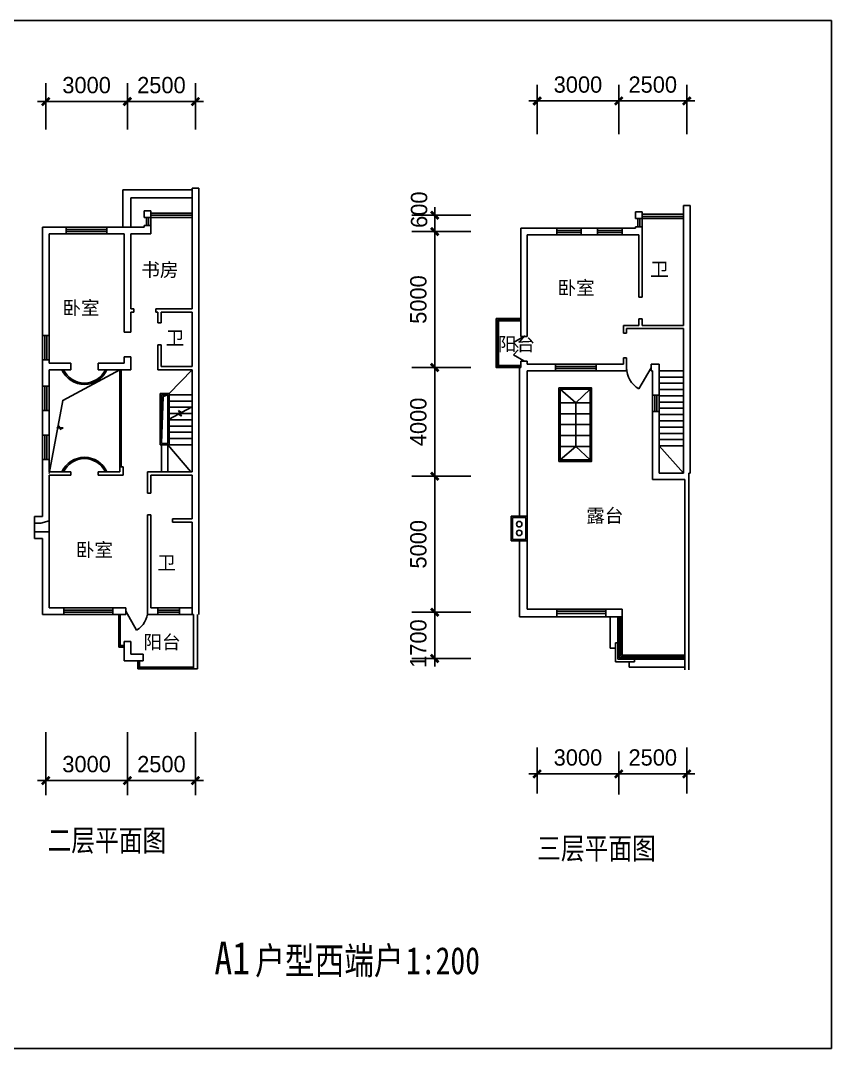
# Model space of a CAD drawing. Extents: x -295429 to -173791, y -143327 to -40994.
# Drawn here: x -266496 to -236693, y -142894 to -105094 of the extents above; entities that cross this region are included whole.
import ezdxf
from ezdxf.enums import TextEntityAlignment as Align

# ---------------------------------------------------------------- set-up
doc = ezdxf.new("R2010")
doc.units = 0
doc.header["$LTSCALE"] = 1000
doc.header["$MEASUREMENT"] = 0
doc.header["$PDMODE"] = 2
doc.layers.get('0').update_dxf_attribs({"linetype": 'CONTINUOUS'})
doc.layers.get('DEFPOINTS').update_dxf_attribs({"linetype": 'CONTINUOUS'})
for name, color, linetype in [('AXIS', 3, 'CONTINUOUS'), ('PLN-TEXT', 7, 'CONTINUOUS'), ('PUB_DIM', 3, 'CONTINUOUS'), ('PUB_TITLE', 4, 'CONTINUOUS'), ('STAIR', 4, 'CONTINUOUS'), ('WALL', 255, 'CONTINUOUS'), ('WINDOW', 2, 'CONTINUOUS'), ('WINDOW_TEXT', 7, 'CONTINUOUS')]:
    doc.layers.add(name, color=color, linetype=linetype)
doc.styles.add('-宋体', font='', dxfattribs={"width": 0.8})
doc.styles.add('_HZTXT', font='')
doc.styles.add('DIM_FONT', font='rt.shx', dxfattribs={"width": 0.8, "bigfont": 'jd.shx'})
doc.styles.add('SIMPLEX', font='SIMPLEX.SHX')
doc.styles.get("Standard").update_dxf_attribs({"font": 'rt.shx', "bigfont": 'bigfont.shx'})
doc.styles.get('-宋体').set_extended_font_data('SimSun')
doc.styles.get('_HZTXT').set_extended_font_data('SimSun')
doc.dimstyles.new('AXIS200', dxfattribs={"dimscale": 2, "dimtxt": 300, "dimasz": 1, "dimexe": 250, "dimexo": 300, "dimgap": 150, "dimtad": 1, "dimdec": 0, "dimzin": 0, "dimdsep": 46, "dimtxsty": 'DIM_FONT', "dimblk": '_DIMX', "dimblk1": '_DIMX', "dimblk2": '_DIMX', "dimcen": 0.09, "dimdle": 30, "dimse1": 1, "dimse2": 1, "dimclrd": 256, "dimclre": 256, "dimclrt": 7, "dimadec": 0, "dimazin": 0, "dimtfac": 1, "dimtdec": 0, "dimtix": 1, "dimtmove": 2, "dimatfit": 3, "dimldrblk": '_DIMX', "dimfxl": 1, "dimtolj": 1, "dimtzin": 0, "dimarcsym": 0})

# ---------------------------------------------------------------- blocks, each defined once
blk = doc.blocks.new('M_A1SFU')
blk.add_line((-0.5, 0), (0, -0.866))
blk.add_arc((-0.5, 0), 1, 300, 0)
blk = doc.blocks.new('M_B15SGY')
at = {"linetype": 'Continuous'}
for p, q in [((-0.5, 0.5), (0.5, 0.5)), ((0.5, 0.167), (-0.5, 0.167)), ((0.5, -0.167), (-0.5, -0.167))]:
    blk.add_line(p, q, dxfattribs=at)
blk = doc.blocks.new('_DIMX')
blk.add_line((-150, 0), (150, 0))
at = {"const_width": 50}
blk.add_lwpolyline([(-70, -70), (70, 70)], dxfattribs=at)
blk = doc.blocks.new('*D47')
at = {"layer": 'DEFPOINTS', "color": 0, "transparency": 16777216}
for p in [(-262569, -108071), (-262569, -109071), (-260069, -109071)]:
    blk.add_point(p, dxfattribs=at)
at = {"layer": 'PUB_DIM', "lineweight": -2, "transparency": 16777216}
for p, q in [((-262571, -108071), (-262573, -108071)), ((-260069, -108071), (-262569, -108071)), ((-260067, -108071), (-260065, -108071))]:
    blk.add_line(p, q, dxfattribs=at)
at = {"layer": 'PUB_DIM', "lineweight": -2, "transparency": 16777216, "xscale": 2, "yscale": 2, "zscale": 2}
blk.add_blockref('_DIMX', (-262569, -108071), dxfattribs=at)
at = {"layer": 'PUB_DIM', "lineweight": -2, "transparency": 16777216, "xscale": 2, "yscale": 2, "zscale": 2, "rotation": 180}
blk.add_blockref('_DIMX', (-260069, -108071), dxfattribs=at)
at = {"layer": 'PUB_DIM', "color": 7, "transparency": 16777216, "insert": (-261319, -107471), "char_height": 600, "attachment_point": 5}
blk.add_mtext('\\A1;2500', dxfattribs=at)
blk = doc.blocks.new('*D48')
at = {"layer": 'DEFPOINTS', "color": 0, "transparency": 16777216}
for p in [(-265569, -108071), (-265569, -109071), (-262569, -109071)]:
    blk.add_point(p, dxfattribs=at)
at = {"layer": 'PUB_DIM', "lineweight": -2, "transparency": 16777216}
blk.add_line((-262571, -108071), (-265567, -108071), dxfattribs=at)
at = {"layer": 'PUB_DIM', "lineweight": -2, "transparency": 16777216, "xscale": 2, "yscale": 2, "zscale": 2, "rotation": 180}
blk.add_blockref('_DIMX', (-265569, -108071), dxfattribs=at)
at = {"layer": 'PUB_DIM', "lineweight": -2, "transparency": 16777216, "xscale": 2, "yscale": 2, "zscale": 2}
blk.add_blockref('_DIMX', (-262569, -108071), dxfattribs=at)
at = {"layer": 'PUB_DIM', "color": 7, "transparency": 16777216, "insert": (-264069, -107471), "char_height": 600, "attachment_point": 5}
blk.add_mtext('\\A1;3000', dxfattribs=at)
blk = doc.blocks.new('*D54')
at = {"layer": 'DEFPOINTS', "color": 0, "transparency": 16777216}
for p in [(-265569, -132042), (-262569, -132042), (-262569, -133042)]:
    blk.add_point(p, dxfattribs=at)
at = {"layer": 'PUB_DIM', "lineweight": -2, "transparency": 16777216}
blk.add_line((-265567, -133042), (-262571, -133042), dxfattribs=at)
at = {"layer": 'PUB_DIM', "lineweight": -2, "transparency": 16777216, "xscale": 2, "yscale": 2, "zscale": 2, "rotation": 180}
blk.add_blockref('_DIMX', (-265569, -133042), dxfattribs=at)
at = {"layer": 'PUB_DIM', "lineweight": -2, "transparency": 16777216, "xscale": 2, "yscale": 2, "zscale": 2}
blk.add_blockref('_DIMX', (-262569, -133042), dxfattribs=at)
at = {"layer": 'PUB_DIM', "color": 7, "transparency": 16777216, "insert": (-264069, -132442), "char_height": 600, "attachment_point": 5}
blk.add_mtext('\\A1;3000', dxfattribs=at)
blk = doc.blocks.new('*D55')
at = {"layer": 'DEFPOINTS', "color": 0, "transparency": 16777216}
for p in [(-262569, -132042), (-260069, -132042), (-260069, -133042)]:
    blk.add_point(p, dxfattribs=at)
at = {"layer": 'PUB_DIM', "lineweight": -2, "transparency": 16777216}
for p, q in [((-262571, -133042), (-262573, -133042)), ((-262569, -133042), (-260069, -133042)), ((-260067, -133042), (-260065, -133042))]:
    blk.add_line(p, q, dxfattribs=at)
at = {"layer": 'PUB_DIM', "lineweight": -2, "transparency": 16777216, "xscale": 2, "yscale": 2, "zscale": 2}
blk.add_blockref('_DIMX', (-262569, -133042), dxfattribs=at)
at = {"layer": 'PUB_DIM', "lineweight": -2, "transparency": 16777216, "xscale": 2, "yscale": 2, "zscale": 2, "rotation": 180}
blk.add_blockref('_DIMX', (-260069, -133042), dxfattribs=at)
at = {"layer": 'PUB_DIM', "color": 7, "transparency": 16777216, "insert": (-261319, -132442), "char_height": 600, "attachment_point": 5}
blk.add_mtext('\\A1;2500', dxfattribs=at)
blk = doc.blocks.new('*D74')
at = {"layer": 'DEFPOINTS', "color": 0, "transparency": 16777216}
for p in [(-244510, -108051), (-244510, -109051), (-242010, -109051)]:
    blk.add_point(p, dxfattribs=at)
at = {"layer": 'PUB_DIM', "lineweight": -2, "transparency": 16777216}
for p, q in [((-244512, -108051), (-244514, -108051)), ((-242010, -108051), (-244510, -108051)), ((-242008, -108051), (-242006, -108051))]:
    blk.add_line(p, q, dxfattribs=at)
at = {"layer": 'PUB_DIM', "lineweight": -2, "transparency": 16777216, "xscale": 2, "yscale": 2, "zscale": 2}
blk.add_blockref('_DIMX', (-244510, -108051), dxfattribs=at)
at = {"layer": 'PUB_DIM', "lineweight": -2, "transparency": 16777216, "xscale": 2, "yscale": 2, "zscale": 2, "rotation": 180}
blk.add_blockref('_DIMX', (-242010, -108051), dxfattribs=at)
at = {"layer": 'PUB_DIM', "color": 7, "transparency": 16777216, "insert": (-243260, -107451), "char_height": 600, "attachment_point": 5}
blk.add_mtext('\\A1;2500', dxfattribs=at)
blk = doc.blocks.new('*D75')
at = {"layer": 'DEFPOINTS', "color": 0, "transparency": 16777216}
for p in [(-247510, -108051), (-247510, -109051), (-244510, -109051)]:
    blk.add_point(p, dxfattribs=at)
at = {"layer": 'PUB_DIM', "lineweight": -2, "transparency": 16777216}
blk.add_line((-244512, -108051), (-247508, -108051), dxfattribs=at)
at = {"layer": 'PUB_DIM', "lineweight": -2, "transparency": 16777216, "xscale": 2, "yscale": 2, "zscale": 2, "rotation": 180}
blk.add_blockref('_DIMX', (-247510, -108051), dxfattribs=at)
at = {"layer": 'PUB_DIM', "lineweight": -2, "transparency": 16777216, "xscale": 2, "yscale": 2, "zscale": 2}
blk.add_blockref('_DIMX', (-244510, -108051), dxfattribs=at)
at = {"layer": 'PUB_DIM', "color": 7, "transparency": 16777216, "insert": (-246010, -107451), "char_height": 600, "attachment_point": 5}
blk.add_mtext('\\A1;3000', dxfattribs=at)
blk = doc.blocks.new('*D76')
at = {"layer": 'DEFPOINTS', "color": 0, "transparency": 16777216}
for p in [(-250274, -112254), (-251274, -112854), (-250274, -112854)]:
    blk.add_point(p, dxfattribs=at)
at = {"layer": 'PUB_DIM', "lineweight": -2, "transparency": 16777216}
for p, q in [((-251274, -112252), (-251274, -112250)), ((-251274, -112254), (-251274, -112854)), ((-251274, -112856), (-251274, -112858))]:
    blk.add_line(p, q, dxfattribs=at)
at = {"layer": 'PUB_DIM', "lineweight": -2, "transparency": 16777216, "xscale": 2, "yscale": 2, "zscale": 2}
for p, rotation in [((-251274, -112254), 270), ((-251274, -112854), 90)]:
    blk.add_blockref('_DIMX', p, dxfattribs=dict(at, rotation=rotation))
at = {"layer": 'PUB_DIM', "color": 7, "transparency": 16777216, "insert": (-251845, -112050), "char_height": 600, "attachment_point": 5, "rotation": 90}
blk.add_mtext('\\A1;600', dxfattribs=at)
blk = doc.blocks.new('*D77')
at = {"layer": 'DEFPOINTS', "color": 0, "transparency": 16777216}
for p in [(-250274, -112854), (-251274, -117854), (-250274, -117854)]:
    blk.add_point(p, dxfattribs=at)
at = {"layer": 'PUB_DIM', "lineweight": -2, "transparency": 16777216}
blk.add_line((-251274, -112856), (-251274, -117852), dxfattribs=at)
at = {"layer": 'PUB_DIM', "lineweight": -2, "transparency": 16777216, "xscale": 2, "yscale": 2, "zscale": 2}
for p, rotation in [((-251274, -112854), 90), ((-251274, -117854), 270)]:
    blk.add_blockref('_DIMX', p, dxfattribs=dict(at, rotation=rotation))
at = {"layer": 'PUB_DIM', "color": 7, "transparency": 16777216, "insert": (-251874, -115354), "char_height": 600, "attachment_point": 5, "rotation": 90}
blk.add_mtext('\\A1;5000', dxfattribs=at)
blk = doc.blocks.new('*D78')
at = {"layer": 'DEFPOINTS', "color": 0, "transparency": 16777216}
for p in [(-250274, -117854), (-251274, -121854), (-250274, -121854)]:
    blk.add_point(p, dxfattribs=at)
at = {"layer": 'PUB_DIM', "lineweight": -2, "transparency": 16777216}
blk.add_line((-251274, -117856), (-251274, -121852), dxfattribs=at)
at = {"layer": 'PUB_DIM', "lineweight": -2, "transparency": 16777216, "xscale": 2, "yscale": 2, "zscale": 2}
for p, rotation in [((-251274, -117854), 90), ((-251274, -121854), 270)]:
    blk.add_blockref('_DIMX', p, dxfattribs=dict(at, rotation=rotation))
at = {"layer": 'PUB_DIM', "color": 7, "transparency": 16777216, "insert": (-251874, -119854), "char_height": 600, "attachment_point": 5, "rotation": 90}
blk.add_mtext('\\A1;4000', dxfattribs=at)
blk = doc.blocks.new('*D79')
at = {"layer": 'DEFPOINTS', "color": 0, "transparency": 16777216}
for p in [(-250274, -121854), (-251274, -126854), (-250274, -126854)]:
    blk.add_point(p, dxfattribs=at)
at = {"layer": 'PUB_DIM', "lineweight": -2, "transparency": 16777216}
blk.add_line((-251274, -121856), (-251274, -126852), dxfattribs=at)
at = {"layer": 'PUB_DIM', "lineweight": -2, "transparency": 16777216, "xscale": 2, "yscale": 2, "zscale": 2}
for p, rotation in [((-251274, -121854), 90), ((-251274, -126854), 270)]:
    blk.add_blockref('_DIMX', p, dxfattribs=dict(at, rotation=rotation))
at = {"layer": 'PUB_DIM', "color": 7, "transparency": 16777216, "insert": (-251874, -124354), "char_height": 600, "attachment_point": 5, "rotation": 90}
blk.add_mtext('\\A1;5000', dxfattribs=at)
blk = doc.blocks.new('*D80')
at = {"layer": 'DEFPOINTS', "color": 0, "transparency": 16777216}
for p in [(-250274, -126854), (-251274, -128554), (-250274, -128554)]:
    blk.add_point(p, dxfattribs=at)
at = {"layer": 'PUB_DIM', "lineweight": -2, "transparency": 16777216}
blk.add_line((-251274, -126856), (-251274, -128552), dxfattribs=at)
at = {"layer": 'PUB_DIM', "lineweight": -2, "transparency": 16777216, "xscale": 2, "yscale": 2, "zscale": 2}
for p, rotation in [((-251274, -126854), 90), ((-251274, -128554), 270)]:
    blk.add_blockref('_DIMX', p, dxfattribs=dict(at, rotation=rotation))
at = {"layer": 'PUB_DIM', "color": 7, "transparency": 16777216, "insert": (-251874, -128005), "char_height": 600, "attachment_point": 5, "rotation": 90}
blk.add_mtext('\\A1;1700', dxfattribs=at)
blk = doc.blocks.new('*D81')
at = {"layer": 'DEFPOINTS', "color": 0, "transparency": 16777216}
for p in [(-247510, -131798), (-244510, -131798), (-244510, -132798)]:
    blk.add_point(p, dxfattribs=at)
at = {"layer": 'PUB_DIM', "lineweight": -2, "transparency": 16777216}
blk.add_line((-247508, -132798), (-244512, -132798), dxfattribs=at)
at = {"layer": 'PUB_DIM', "lineweight": -2, "transparency": 16777216, "xscale": 2, "yscale": 2, "zscale": 2, "rotation": 180}
blk.add_blockref('_DIMX', (-247510, -132798), dxfattribs=at)
at = {"layer": 'PUB_DIM', "lineweight": -2, "transparency": 16777216, "xscale": 2, "yscale": 2, "zscale": 2}
blk.add_blockref('_DIMX', (-244510, -132798), dxfattribs=at)
at = {"layer": 'PUB_DIM', "color": 7, "transparency": 16777216, "insert": (-246010, -132198), "char_height": 600, "attachment_point": 5}
blk.add_mtext('\\A1;3000', dxfattribs=at)
blk = doc.blocks.new('*D82')
at = {"layer": 'DEFPOINTS', "color": 0, "transparency": 16777216}
for p in [(-244510, -131798), (-242010, -131798), (-242010, -132798)]:
    blk.add_point(p, dxfattribs=at)
at = {"layer": 'PUB_DIM', "lineweight": -2, "transparency": 16777216}
for p, q in [((-244512, -132798), (-244514, -132798)), ((-244510, -132798), (-242010, -132798)), ((-242008, -132798), (-242006, -132798))]:
    blk.add_line(p, q, dxfattribs=at)
at = {"layer": 'PUB_DIM', "lineweight": -2, "transparency": 16777216, "xscale": 2, "yscale": 2, "zscale": 2}
blk.add_blockref('_DIMX', (-244510, -132798), dxfattribs=at)
at = {"layer": 'PUB_DIM', "lineweight": -2, "transparency": 16777216, "xscale": 2, "yscale": 2, "zscale": 2, "rotation": 180}
blk.add_blockref('_DIMX', (-242010, -132798), dxfattribs=at)
at = {"layer": 'PUB_DIM', "color": 7, "transparency": 16777216, "insert": (-243260, -132198), "char_height": 600, "attachment_point": 5}
blk.add_mtext('\\A1;2500', dxfattribs=at)
blk = doc.blocks.new('M_A4TRU')
for p, q in [((-0.5, 0), (-0.25, -0.433)), ((0.5, 0), (0.25, -0.433)), ((-0.25, -0.433), (-0.048, -0.231)), ((0.25, -0.433), (0.048, -0.231))]:
    blk.add_line(p, q)
blk = doc.blocks.new('_DBLK')
blk.add_line((-0.5, 0), (0, -0.866))
blk.add_arc((-0.5, 0), 1, 300, 0)
at = {"layer": 'WINDOW_TEXT', "style": 'SIMPLEX', "flags": 9}
blk.add_attdef('A', text='', height=1, dxfattribs=at).set_placement((0, 1.5), align=Align.MIDDLE)

msp = doc.modelspace()

# ---------------------------------------------------------------- linework, layer by layer
for p, q in [((-244389.6, -127024), (-244389.6, -126734)), ((-262449.1, -128395), (-261989.1, -128395))]:
    msp.add_line(p, q)
at = {"layer": 'AXIS'}
for p, q in [((-265569.1, -107395.9), (-265569.1, -109105.1)), ((-262569.1, -107395.9), (-262569.1, -109105.1)), ((-260069.1, -107395.9), (-260069.1, -109105.1)), ((-247509.6, -107456.3), (-247509.6, -109267.7)), ((-244509.6, -107456.3), (-244509.6, -109267.7)), ((-242009.6, -107456.3), (-242009.6, -109267.7)), ((-252119.9, -112254), (-249949.3, -112254)), ((-252119.9, -112854), (-249949.3, -112854)), ((-252119.9, -117854), (-249949.3, -117854)), ((-252119.9, -121854), (-249949.3, -121854)), ((-252119.9, -126854), (-249949.3, -126854)), ((-252119.9, -128554), (-249949.3, -128554)), ((-265569.1, -133582.3), (-265569.1, -131262.7)), ((-262569.1, -133582.3), (-262569.1, -131262.7)), ((-260069.1, -133582.3), (-260069.1, -131262.7)), ((-247509.7, -133520.9), (-247509.7, -131829.3)), ((-242009.7, -133520.9), (-242009.7, -131829.3)), ((-244509.7, -131979.3), (-244509.7, -133553.7))]:
    msp.add_line(p, q, dxfattribs=at)
at = {"layer": 'PUB_TITLE'}
msp.add_lwpolyline([(-290153.3, -142894), (-290153.3, -105094), (-236693.3, -105094), (-236693.3, -142894)], close=True, dxfattribs=at)
at = {"layer": 'STAIR'}
for p, q in [((-262849.1, -121505), (-262849.1, -117935)), ((-262799.1, -121505), (-262799.1, -117935)), ((-261039.1, -118805), (-260189.1, -117935)), ((-248163, -117854), (-248163, -123324)), ((-247873, -117974), (-247873, -126734)), ((-243029.6, -117974), (-242129.6, -117974)), ((-243029.6, -118204), (-242129.6, -118204)), ((-246659.7, -118654), (-246089.7, -119154)), ((-246089.7, -119154), (-245559.7, -118654)), ((-243029.6, -118434), (-242129.6, -118434)), ((-243029.6, -118664), (-242129.6, -118664)), ((-261369.1, -120695), (-261369.1, -118805)), ((-261369.1, -118805), (-261039.1, -118805)), ((-261319.1, -120645), (-261319.1, -118855)), ((-261319.1, -118855), (-261089.1, -118855)), ((-261089.1, -120645), (-261089.1, -118855)), ((-261039.1, -120695), (-261039.1, -118805)), ((-261039.1, -118855), (-260189.1, -118855)), ((-260189.1, -120695), (-260189.1, -118835)), ((-259949.1, -120695), (-259949.1, -118835)), ((-243029.6, -118894), (-242129.6, -118894)), ((-242129.6, -120734), (-242129.6, -118874)), ((-241889.7, -120734), (-241889.7, -118874)), ((-261039.1, -119085), (-260189.1, -119085)), ((-261039.1, -119315), (-260189.1, -119315)), ((-260583.5, -119646.2), (-260694.6, -119433.5)), ((-260694.6, -119433.5), (-260585.9, -119512)), ((-260585.9, -119512), (-260189.1, -119304.8)), ((-246659.7, -119154), (-245559.7, -119154)), ((-246089.7, -119154), (-246089.7, -120754)), ((-243029.6, -119124), (-242129.6, -119124)), ((-243029.6, -119354), (-242129.6, -119354)), ((-261039.1, -119545), (-260636.4, -119545)), ((-261039.1, -119748.8), (-260692.3, -119567.6)), ((-261039.1, -119775), (-260189.1, -119775)), ((-260692.3, -119567.6), (-260583.5, -119646.2)), ((-260636.4, -119545), (-260189.1, -119545)), ((-246659.7, -119554), (-245559.7, -119554)), ((-243029.6, -119584), (-242129.6, -119584)), ((-243029.6, -119814), (-242129.6, -119814)), ((-265047.9, -120011.7), (-265167.9, -120071.7)), ((-265167.9, -120071.7), (-264927.9, -120071.7)), ((-264927.9, -120071.7), (-265047.9, -120131.7)), ((-261039.1, -120005), (-260189.1, -120005)), ((-246659.7, -119954), (-245559.7, -119954)), ((-243029.6, -120044), (-242129.6, -120044)), ((-261039.1, -120235), (-260189.1, -120235)), ((-261039.1, -120465), (-260189.1, -120465)), ((-246659.7, -120354), (-245559.7, -120354)), ((-243029.6, -120274), (-242129.6, -120274)), ((-243029.6, -120504), (-242129.6, -120504)), ((-261369.1, -120695), (-260189.1, -120695)), ((-261319.1, -120645), (-261089.1, -120645)), ((-261319.1, -120695), (-261319.1, -121695)), ((-261089.1, -120695), (-261089.1, -121695)), ((-261089.1, -120695), (-260240, -121695)), ((-246659.7, -121254), (-246089.7, -120754)), ((-246659.7, -120754), (-245559.7, -120754)), ((-246089.7, -120754), (-245559.7, -121254)), ((-243029.6, -120734), (-242129.6, -120734)), ((-243029.6, -120734), (-242129.6, -121734)), ((-248463, -123324), (-248463, -124224)), ((-248463, -123324), (-247873, -123324)), ((-248413, -123374), (-248413, -124174)), ((-248413, -123374), (-247923, -123374)), ((-247923, -123374), (-247923, -124174)), ((-247873, -123324), (-247873, -124224)), ((-248463, -124224), (-247873, -124224)), ((-248413, -124174), (-247923, -124174)), ((-248163, -124224), (-248163, -127024)), ((-247873, -126734), (-246789.6, -126734)), ((-246789.6, -126734), (-244989.6, -126734)), ((-246789.6, -126974), (-246789.6, -126734)), ((-246789.6, -126814), (-244989.6, -126814)), ((-246789.6, -126894), (-244989.6, -126894)), ((-246789.6, -126974), (-246789.6, -127024)), ((-244989.6, -126974), (-244989.6, -126734)), ((-244989.6, -126734), (-244389.6, -126734)), ((-244989.6, -126974), (-244989.6, -127024)), ((-248163, -127024), (-244389.6, -127024)), ((-244829.6, -128174), (-244829.6, -127024)), ((-244539.6, -128584), (-244539.6, -127024)), ((-244489.6, -128534), (-244489.6, -127024)), ((-244439.6, -128484), (-244439.6, -127024)), ((-244389.6, -127974), (-244389.6, -127024)), ((-244629.6, -127974), (-244629.6, -128674)), ((-244629.6, -127974), (-244539.6, -127974)), ((-244389.6, -127974), (-244389.6, -128434)), ((-244629.6, -128174), (-244829.6, -128174)), ((-244439.6, -128484), (-242084.6, -128484)), ((-244389.6, -128434), (-243929.6, -128434)), ((-243929.6, -128434), (-242084.6, -128434)), ((-244629.6, -128674), (-243930.1, -128674)), ((-244539.6, -128584), (-242084.6, -128584)), ((-244489.6, -128534), (-242084.6, -128534)), ((-244129.6, -128673.5), (-244129.6, -128874)), ((-244129.6, -128874), (-242084.6, -128874)), ((-243930.1, -128674), (-243929.6, -128673.5)), ((-243929.6, -128673.5), (-243929.6, -128584)), ((-243929.1, -128614), (-243929.6, -128614.5))]:
    msp.add_line(p, q, dxfattribs=at)
for points in [[(-262849.1, -117935), (-264942.5, -119065.3), (-265449.1, -121755)], [(-261089.1, -118855), (-261255.7, -118919.6), (-261319.1, -120645)]]:
    msp.add_lwpolyline(points, dxfattribs=at)
for points in [[(-246709.7, -118604), (-245509.7, -118604), (-245509.7, -121304), (-246709.7, -121304)], [(-246659.7, -118654), (-245559.7, -118654), (-245559.7, -121254), (-246659.7, -121254)]]:
    msp.add_lwpolyline(points, close=True, dxfattribs=at)
for centre in [(-248168, -123614), (-248168, -123934)]:
    msp.add_circle(centre, 100, dxfattribs=at)
at = {"layer": 'WALL'}
for p, q in [((-260189.1, -111255), (-259949.1, -111255)), ((-260189.1, -115695), (-260189.1, -111255)), ((-259949.1, -126935), (-259949.1, -111255)), ((-261949.1, -112095), (-261709.1, -112095)), ((-261949.1, -112095), (-261949.1, -112335)), ((-261949.1, -112095), (-261949.1, -112335)), ((-261709.1, -112335), (-261709.1, -112095)), ((-243889.6, -112134), (-243889.6, -112374)), ((-243889.6, -112134), (-243889.6, -112374)), ((-243889.6, -112134), (-243649.6, -112134)), ((-243649.6, -112374), (-243649.6, -112134)), ((-242129.6, -116304), (-242129.6, -111894)), ((-242129.6, -111894), (-241889.7, -111894)), ((-242129.6, -112374), (-242129.6, -112134)), ((-242129.6, -112134), (-242129.6, -112374)), ((-241889.7, -116304), (-241889.7, -111894)), ((-241889.7, -112134), (-241889.7, -112374)), ((-241889.7, -112374), (-241889.7, -112134)), ((-261709.1, -112335), (-261949.1, -112335)), ((-261949.1, -112635), (-261949.1, -112695)), ((-261709.1, -112635), (-261949.1, -112635)), ((-261709.1, -112335), (-261709.1, -112335)), ((-261709.1, -112635), (-261709.1, -112935)), ((-260189.1, -115695), (-260189.1, -112335)), ((-259949.1, -115695), (-259949.1, -112335)), ((-243649.6, -112374), (-243889.6, -112374)), ((-243649.6, -112374), (-243649.6, -112374)), ((-265689.1, -112695), (-265689.1, -116675)), ((-264819.1, -112695), (-265689.1, -112695)), ((-265047.9, -112695), (-265689.1, -112695)), ((-265449.1, -112935), (-265449.1, -117695)), ((-264819.1, -112935), (-265449.1, -112935)), ((-264819.1, -112935), (-264819.1, -112695)), ((-261949.1, -112695), (-263319.1, -112695)), ((-263319.1, -112935), (-263319.1, -112695)), ((-262689.1, -112935), (-263319.1, -112935)), ((-262689.1, -116555), (-262689.1, -112935)), ((-262449.1, -115695), (-262449.1, -112935)), ((-262449.1, -112935), (-261709.1, -112935)), ((-248113, -112734), (-248113, -116714)), ((-248113, -112734), (-247471.9, -112734)), ((-247873, -112974), (-247873, -116714)), ((-247873, -112974), (-247389.6, -112974)), ((-247629.6, -112734), (-246789.6, -112734)), ((-247389.6, -112974), (-246789.6, -112974)), ((-246789.6, -112734), (-246789.6, -112974)), ((-245889.6, -112734), (-245889.6, -112974)), ((-245889.6, -112734), (-245289.6, -112734)), ((-245889.6, -112974), (-245289.6, -112974)), ((-245289.6, -112734), (-245289.6, -112974)), ((-244389.6, -112734), (-243889.6, -112734)), ((-244389.6, -112734), (-244389.6, -112974)), ((-244389.6, -112974), (-243770.1, -112974)), ((-243889.6, -112674), (-243889.6, -112734)), ((-243649.6, -112674), (-243889.6, -112674)), ((-243770.1, -112974), (-243770.1, -115264)), ((-243650.1, -112674), (-243650.1, -115264)), ((-243650.1, -115264), (-243770.1, -115264)), ((-262449.1, -115695), (-262329.1, -115695)), ((-262449.1, -115815), (-262329.1, -115815)), ((-262449.1, -116555), (-262449.1, -115815)), ((-262329.1, -115695), (-262329.1, -115815)), ((-261529.1, -115695), (-260189.1, -115695)), ((-261529.1, -115695), (-261529.1, -115815)), ((-261529.1, -115815), (-261449.1, -115815)), ((-261449.1, -116215), (-261449.1, -115815)), ((-261329.1, -115695.5), (-261328.6, -115695)), ((-261329.1, -115815), (-260189.1, -115815)), ((-261329.1, -116215), (-261329.1, -115815)), ((-261329.1, -115815.5), (-261328.6, -115815)), ((-260189.1, -117815), (-260189.1, -115815)), ((-260189.1, -117815), (-260189.1, -115815)), ((-259949.1, -117815), (-259949.1, -115815)), ((-261449.1, -116215), (-261329.1, -116215)), ((-244340.1, -116304), (-243770.1, -116304)), ((-244340.1, -116304), (-244340.1, -116594)), ((-243770.1, -116064), (-243770.1, -116304)), ((-243650.1, -116064), (-243770.1, -116064)), ((-243650.1, -116064), (-243650.1, -116304)), ((-243650.1, -116304), (-242129.6, -116304)), ((-241889.7, -117974), (-241889.7, -116304)), ((-265689.1, -116675), (-265449.1, -116675)), ((-262689.1, -116555), (-262449.1, -116555)), ((-248113, -116714), (-247873, -116714)), ((-244340.1, -116594), (-244220.1, -116594)), ((-244220.1, -116424), (-242129.6, -116424)), ((-244220.1, -116424), (-244220.1, -116594)), ((-242129.6, -117974), (-242129.6, -116424)), ((-261449.1, -117934.5), (-261449.1, -117015)), ((-261449.1, -117015), (-261329.1, -117015)), ((-261329.1, -117814.5), (-261329.1, -117015)), ((-262689.1, -117695), (-262689.1, -117455)), ((-262689.1, -117455), (-262449.1, -117455)), ((-262449.1, -117935), (-262449.1, -117455)), ((-244340.1, -117494), (-244220.1, -117494)), ((-244340.1, -117494), (-244340.1, -117734)), ((-244220.1, -117494), (-244220.1, -117974)), ((-265689.1, -117575), (-265689.1, -118535)), ((-265689.1, -117575), (-265449.1, -117575)), ((-265449.1, -117575), (-265449.1, -117695)), ((-265449.1, -117695), (-264649.1, -117695)), ((-265449.1, -117695), (-265047.9, -117695)), ((-265449.1, -117935), (-265449.1, -118535)), ((-265449.1, -121695), (-265449.1, -117935)), ((-265449.1, -117935), (-264649.1, -117935)), ((-265449.1, -117935), (-265047.9, -117935)), ((-264649.1, -117695), (-264649.1, -117935)), ((-263649.1, -117695), (-262689.1, -117695)), ((-263649.1, -117695), (-263649.1, -117935)), ((-263649.1, -117935), (-262449.1, -117935)), ((-261449.1, -117934.5), (-261448.6, -117935)), ((-261448.6, -117935), (-260189.1, -117935)), ((-261329.1, -117814.5), (-261328.6, -117815)), ((-261328.6, -117815), (-260189.1, -117815)), ((-260189.1, -121695), (-260189.1, -117935)), ((-260189.1, -121695), (-260189.1, -117935)), ((-259949.1, -121695), (-259949.1, -117935)), ((-248113, -117854), (-248113, -117614)), ((-248113, -117614), (-247873, -117614)), ((-247873, -117614), (-247873, -117734)), ((-247873, -117734), (-246839.6, -117734)), ((-246839.6, -117734), (-246839.6, -117974)), ((-245339.6, -117734), (-245339.6, -117974)), ((-245339.6, -117734), (-244340.1, -117734)), ((-244220.1, -117734), (-244220.1, -117974)), ((-243320.1, -117734), (-243320.1, -117974)), ((-243320.1, -117734), (-243029.6, -117734)), ((-243029.6, -118874), (-243029.6, -117734)), ((-247873, -117974), (-246839.6, -117974)), ((-245339.6, -117974), (-244220.1, -117974)), ((-243320.1, -117974), (-243269.6, -117974)), ((-243269.6, -118874), (-243269.6, -117974)), ((-242129.6, -121734), (-242129.6, -117974)), ((-241889.7, -121734), (-241889.7, -117974)), ((-265689.1, -118535), (-265449.1, -118535)), ((-243269.6, -118874), (-243029.6, -118874)), ((-265689.1, -119435), (-265689.1, -120335)), ((-265689.1, -119435), (-265449.1, -119435)), ((-265449.1, -119435), (-265449.1, -120335)), ((-243269.6, -119474), (-243029.6, -119474)), ((-243269.6, -121974), (-243269.6, -119474)), ((-243029.6, -121734), (-243029.6, -119474)), ((-265689.1, -120335), (-265449.1, -120335)), ((-265689.1, -121235), (-265689.1, -123335)), ((-265689.1, -121235), (-265449.1, -121235)), ((-265449.1, -121695), (-265449.1, -121235)), ((-265449.1, -121695), (-264649.1, -121695)), ((-265449.1, -121695), (-265047.9, -121695)), ((-264649.1, -121815), (-264649.1, -121695)), ((-263649.1, -121695), (-262849.1, -121695)), ((-263649.1, -121815), (-263649.1, -121695)), ((-262849.1, -121505), (-262729.1, -121505)), ((-262849.1, -121695), (-262849.1, -121505)), ((-262729.1, -121815), (-262729.1, -121505)), ((-261829.1, -121695), (-260189.1, -121695)), ((-261829.1, -121695), (-261829.1, -121875)), ((-265449.1, -121815), (-265449.1, -126695)), ((-265449.1, -121815), (-265449.1, -126695)), ((-265449.1, -121815), (-264649.1, -121815)), ((-265449.1, -121815), (-265047.9, -121815)), ((-263649.1, -121815), (-262729.1, -121815)), ((-261829.1, -122475), (-261829.1, -121875)), ((-261709.1, -121815), (-260189.1, -121815)), ((-261709.1, -121815), (-261709.1, -122475)), ((-260189.1, -121815), (-260189.1, -123415)), ((-260189.1, -123415), (-260189.1, -121815)), ((-259949.1, -121815), (-259949.1, -123415)), ((-243269.6, -121974), (-242084.6, -121974)), ((-243029.6, -121734), (-242129.6, -121734)), ((-242084.6, -128974), (-242084.6, -121974)), ((-241934.7, -128974), (-241934.7, -121974)), ((-241934.6, -126974), (-241934.6, -121734)), ((-241934.6, -121734), (-241889.7, -121734)), ((-261829.1, -122475), (-261709.1, -122475)), ((-265989.1, -123335), (-265989.1, -124135)), ((-265989.1, -123335), (-265689.1, -123335)), ((-265749.1, -123575), (-265989.1, -123575)), ((-265749.1, -123575), (-265449.1, -123489.3)), ((-261829.1, -123275), (-261709.1, -123275)), ((-261829.1, -126935), (-261829.1, -123275)), ((-261709.1, -123415), (-261709.1, -123275)), ((-261709.1, -123535), (-261709.1, -123415)), ((-261709.1, -126695), (-261709.1, -123535)), ((-260909.1, -123415), (-260189.1, -123415)), ((-260909.1, -123535), (-260909.1, -123415)), ((-260909.1, -123535), (-260189.1, -123535)), ((-260189.1, -126935), (-260189.1, -123535)), ((-260189.1, -126695), (-260189.1, -123535)), ((-259949.1, -126695), (-259949.1, -123535)), ((-265449.1, -123895), (-265989.1, -123895)), ((-265989.1, -124135), (-265689.1, -124135)), ((-265689.1, -124135), (-265689.1, -126935)), ((-265689.1, -126935), (-264909.1, -126935)), ((-265689.1, -126935), (-265047.9, -126935)), ((-265449.1, -126695), (-264909.1, -126695)), ((-265449.1, -126695), (-265047.9, -126695)), ((-264909.1, -126935), (-264909.1, -126695)), ((-263109.1, -126935), (-263109.1, -126695)), ((-263109.1, -126695), (-262629.1, -126695)), ((-263109.1, -126935), (-262629.1, -126935)), ((-262629.1, -126695), (-262629.1, -126935)), ((-261829.1, -126695), (-261829.1, -126935)), ((-261829.1, -126935), (-261449.1, -126935)), ((-261709.1, -126695), (-261449.1, -126695)), ((-261449.1, -126695), (-261449.1, -126935)), ((-260649.1, -126695), (-260189.1, -126695)), ((-260649.1, -126695), (-260649.1, -126935)), ((-260649.1, -126935), (-260144.1, -126935)), ((-260144.1, -128935), (-260144.1, -126935)), ((-260144.1, -128935), (-260144.1, -126935)), ((-259994.1, -128935), (-259994.1, -126935)), ((-259994.1, -128935), (-259994.1, -126935)), ((-262689.1, -127935), (-262689.1, -128635)), ((-262689.1, -127935), (-262449.1, -127935)), ((-262449.1, -127935), (-262449.1, -128395)), ((-261989.1, -128634.5), (-261989.1, -128395)), ((-262689.1, -128635), (-261989.6, -128635)), ((-261989.6, -128635), (-261989.1, -128634.5)), ((-261988.6, -128575), (-261989.1, -128575.5)), ((-260144.1, -128935), (-259994.1, -128935)), ((-259994.1, -128935), (-260144.1, -128935))]:
    msp.add_line(p, q, dxfattribs=at)
at = {"layer": 'WINDOW'}
for p, q in [((-260189.1, -111325), (-262739.1, -111325)), ((-262739.1, -111325), (-262739.1, -112695)), ((-260189.1, -111615), (-262449.1, -111615)), ((-262449.1, -111615), (-262449.1, -112695)), ((-264819.1, -112695), (-263319.1, -112695)), ((-246789.6, -112734), (-244389.6, -112734)), ((-265689.1, -116675), (-265689.1, -121235)), ((-246839.6, -117974), (-245339.6, -117974)), ((-243269.6, -118874), (-243269.6, -119474)), ((-264909.1, -126935), (-263109.1, -126935)), ((-262889.1, -128135), (-262889.1, -126935)), ((-262859.1, -128105), (-262859.1, -126935)), ((-262829.1, -128075), (-262829.1, -126935)), ((-261449.1, -126935), (-260649.1, -126935)), ((-262689.1, -128135), (-262889.1, -128135)), ((-262689.1, -128105), (-262859.1, -128105)), ((-262689.1, -128075), (-262829.1, -128075)), ((-262189.1, -128634.5), (-262189.1, -128935)), ((-262159.1, -128634.5), (-262159.1, -128905)), ((-262129.1, -128634.5), (-262129.1, -128875)), ((-262129.1, -128875), (-260144.1, -128875)), ((-262189.1, -128935), (-260144.1, -128935)), ((-262159.1, -128905), (-260144.1, -128905))]:
    msp.add_line(p, q, dxfattribs=at)
for points in [[(-248113, -116054), (-249013, -116054), (-249013, -117854), (-248113, -117854)], [(-248113, -116104), (-248963, -116104), (-248963, -117804), (-248113, -117804)], [(-248113, -116134), (-248933, -116134), (-248933, -117774), (-248113, -117774)]]:
    msp.add_lwpolyline(points, dxfattribs=at)
for centre, radius, start, end in [((-264149.1, -117575), 900, 203.57818, 336.42182), ((-264149.1, -117575), 850, 205.05762, 334.94238), ((-264149.1, -122055), 900, 23.57818, 156.42182), ((-264149.1, -122055), 850, 25.05762, 154.94238)]:
    msp.add_arc(centre, radius, start, end, dxfattribs=at)

# ---------------------------------------------------------------- block references
for p, xscale, yscale, zscale in [((-260949.1, -112215), 1520, -239.9999999999982, 1520), ((-242889.6, -112254), 1520, -239.9999999999982, 1520), ((-264069.1, -112815), 1500, -240, 1500), ((-246339.6, -112854), 900, -240, 900), ((-244839.6, -112854), 900, -240, 900), ((-264009.1, -126815), 1800, 240, 1800)]:
    msp.add_blockref('M_B15SGY', p, dxfattribs=dict(at, xscale=xscale, yscale=yscale, zscale=zscale))
for name, p, xscale, yscale, zscale, rotation in [('M_B15SGY', (-261829.1, -112485), 300, -239.9999999999927, 300, 90), ('M_B15SGY', (-243769.6, -112524), 300, -239.9999999999927, 300, 90), ('M_B15SGY', (-265569.1, -117125), 900, -239.9999999999927, 900, 90), ('M_A4TRU', (-247994.9, -117160.9), 900, 900, 900, 270), ('M_B15SGY', (-246089.6, -117854), 1500, -239.9999999999982, 1500, 180), ('_DBLK', (-243772, -117861.1), 900, -900, 900, 180), ('M_B15SGY', (-265569.1, -118985), 900, -240, 900, 90), ('M_B15SGY', (-243149.6, -119174), 600, 239.9999999999854, 600, 270), ('M_B15SGY', (-265569.1, -120785), 900, -240, 900, 90), ('M_A1SFU', (-262229.1, -126815), -800, -800, 800, 180), ('M_B15SGY', (-261049.1, -126815), 800, -240, 800, 180)]:
    msp.add_blockref(name, p, dxfattribs=dict(at, xscale=xscale, yscale=yscale, zscale=zscale, rotation=rotation))

# ---------------------------------------------------------------- texts
at = {"style": '_HZTXT'}
for s, p in [('书房', (-262056.7, -114509.4)), ('卫', (-243354.5, -114490.1)), ('卧室', (-246759.2, -115170)), ('卧室', (-264959.2, -115907.4)), ('卫', (-261158.4, -117014.3)), ('阳台', (-248951.3, -117239.5)), ('露台', (-245703.4, -123548.1)), ('卧室', (-264463, -124807)), ('卫', (-261472.6, -125280.6)), ('阳台', (-261977.2, -128199.8))]:
    msp.add_text(s, height=500, dxfattribs=at).set_placement(p)
at = {"layer": 'PLN-TEXT', "width": 0.8}
for s, height, style, p in [('二层平面图  ', 800, '-宋体', (-265506.3, -135638.7)), ('三层平面图  ', 800, '-宋体', (-247510.7, -135936)), ('A1', 1200, '_HZTXT', (-259370.9, -140164.9)), ('户型西端户    ', 1000, '_HZTXT', (-257874.2, -140164.9)), ('1:200', 1000, '_HZTXT', (-252330.2, -140164.9))]:
    msp.add_text(s, height=height, dxfattribs=dict(at, style=style)).set_placement(p)

# ---------------------------------------------------------------- dimensions: what is measured, and where the dimension line sits
at = {"layer": 'PUB_DIM'}
for p1, p2, picture, middle in [((-262569.1, -109071.3), (-265569.1, -109071.3), '*D48', (-264069.1, -107471.3)), ((-260069.1, -109071.3), (-262569.1, -109071.3), '*D47', (-261319.1, -107471.3)), ((-244509.6, -109051.2), (-247509.6, -109051.2), '*D75', (-246009.6, -107451.2)), ((-242009.6, -109051.2), (-244509.6, -109051.2), '*D74', (-243259.6, -107451.2)), ((-250274.1, -112854), (-250274.1, -117854), '*D77', (-251874.1, -115354)), ((-250274.1, -117854), (-250274.1, -121854), '*D78', (-251874.1, -119854)), ((-250274.1, -121854), (-250274.1, -126854), '*D79', (-251874.1, -124354)), ((-247509.7, -131797.7), (-244509.7, -131797.7), '*D81', (-246009.7, -132197.7)), ((-244509.7, -131797.7), (-242009.7, -131797.7), '*D82', (-243259.7, -132197.7)), ((-265569.1, -132042.1), (-262569.1, -132042.1), '*D54', (-264069.1, -132442.1)), ((-262569.1, -132042.1), (-260069.1, -132042.1), '*D55', (-261319.1, -132442.1))]:
    dim = msp.add_aligned_dim(p1=p1, p2=p2, distance=-1000, dimstyle='AXIS200', override={"dimtxsty": 'Standard'}, dxfattribs=at)
    dim.commit()
    dim.dimension.update_dxf_attribs({"geometry": picture, "text_midpoint": middle})
for base, p1, p2, picture, middle in [((-251274.1, -112854), (-250274.1, -112254), (-250274.1, -112854), '*D76', (-251845.5, -112049.5)), ((-251274.1, -128554), (-250274.1, -126854), (-250274.1, -128554), '*D80', (-251874.1, -128005))]:
    dim = msp.add_linear_dim(base=base, p1=p1, p2=p2, angle=270, dimstyle='AXIS200', override={"dimtxsty": 'Standard'}, dxfattribs=at)
    dim.commit()
    dim.dimension.update_dxf_attribs({"geometry": picture, "text_midpoint": middle, "dimtype": 161})

doc.saveas('drawing.dxf')
